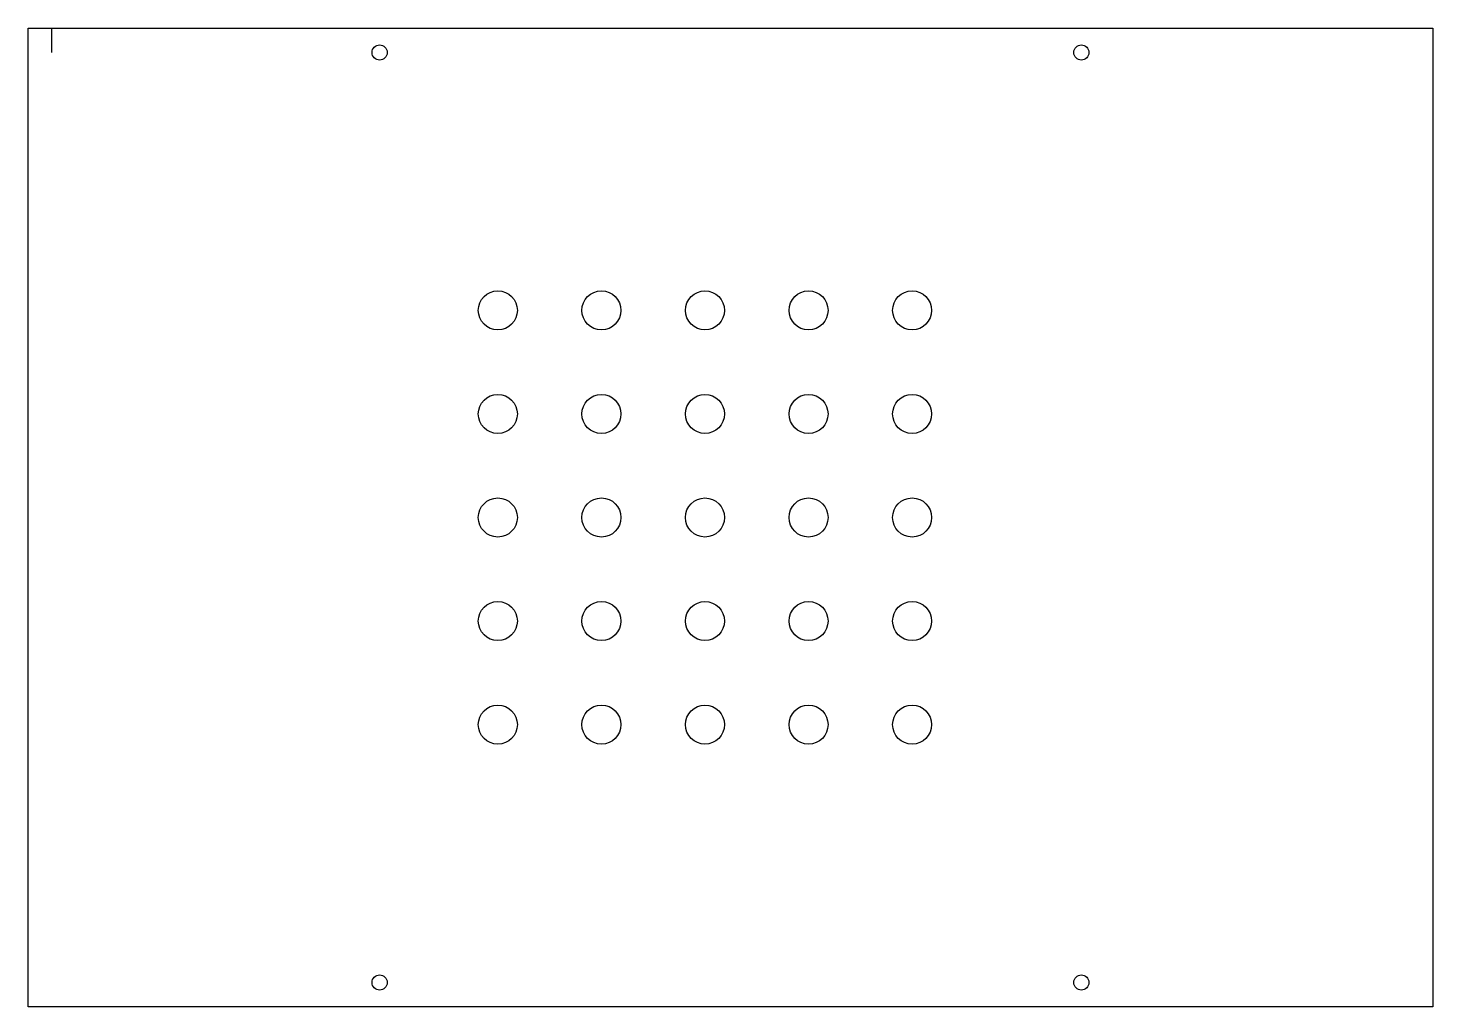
# Model space of a CAD drawing. Header units: millimetres. Extents: x -139 to 149, y -100 to 100.
import ezdxf

# ---------------------------------------------------------------- set-up
doc = ezdxf.new("R2010")
doc.units = ezdxf.units.MM
doc.layers.get('0').update_dxf_attribs({"linetype": 'CONTINUOUS'})

msp = doc.modelspace()

# ---------------------------------------------------------------- linework, layer by layer
for p, q in [((-133.87, 100.26), (-133.87, 95.26)), ((-138.64, -100.26), (-138.64, -95.26))]:
    msp.add_line(p, q)
msp.add_lwpolyline([(-138.64, 100.26), (149.1, 100.26), (149.1, -100.26), (-138.64, -100.26)], close=True)
for centre, radius in [((-66.64, 95.26), 1.55), ((77.09, 95.26), 1.55), ((-42.43, 42.43), 4), ((-21.21, 42.43), 4), ((0, 42.43), 4), ((21.21, 42.43), 4), ((42.43, 42.43), 4), ((-42.43, 21.21), 4), ((-21.21, 21.21), 4), ((0, 21.21), 4), ((21.21, 21.21), 4), ((42.43, 21.21), 4), ((-42.43, 0), 4), ((-21.21, 0), 4), ((0, 0), 4), ((21.21, 0), 4), ((42.43, 0), 4), ((-42.43, -21.21), 4), ((-21.21, -21.21), 4), ((0, -21.21), 4), ((21.21, -21.21), 4), ((42.43, -21.21), 4), ((-42.43, -42.43), 4), ((-21.21, -42.43), 4), ((0, -42.43), 4), ((21.21, -42.43), 4), ((42.43, -42.43), 4), ((-66.64, -95.26), 1.55), ((77.09, -95.26), 1.55)]:
    msp.add_circle(centre, radius)

doc.saveas('drawing.dxf')
